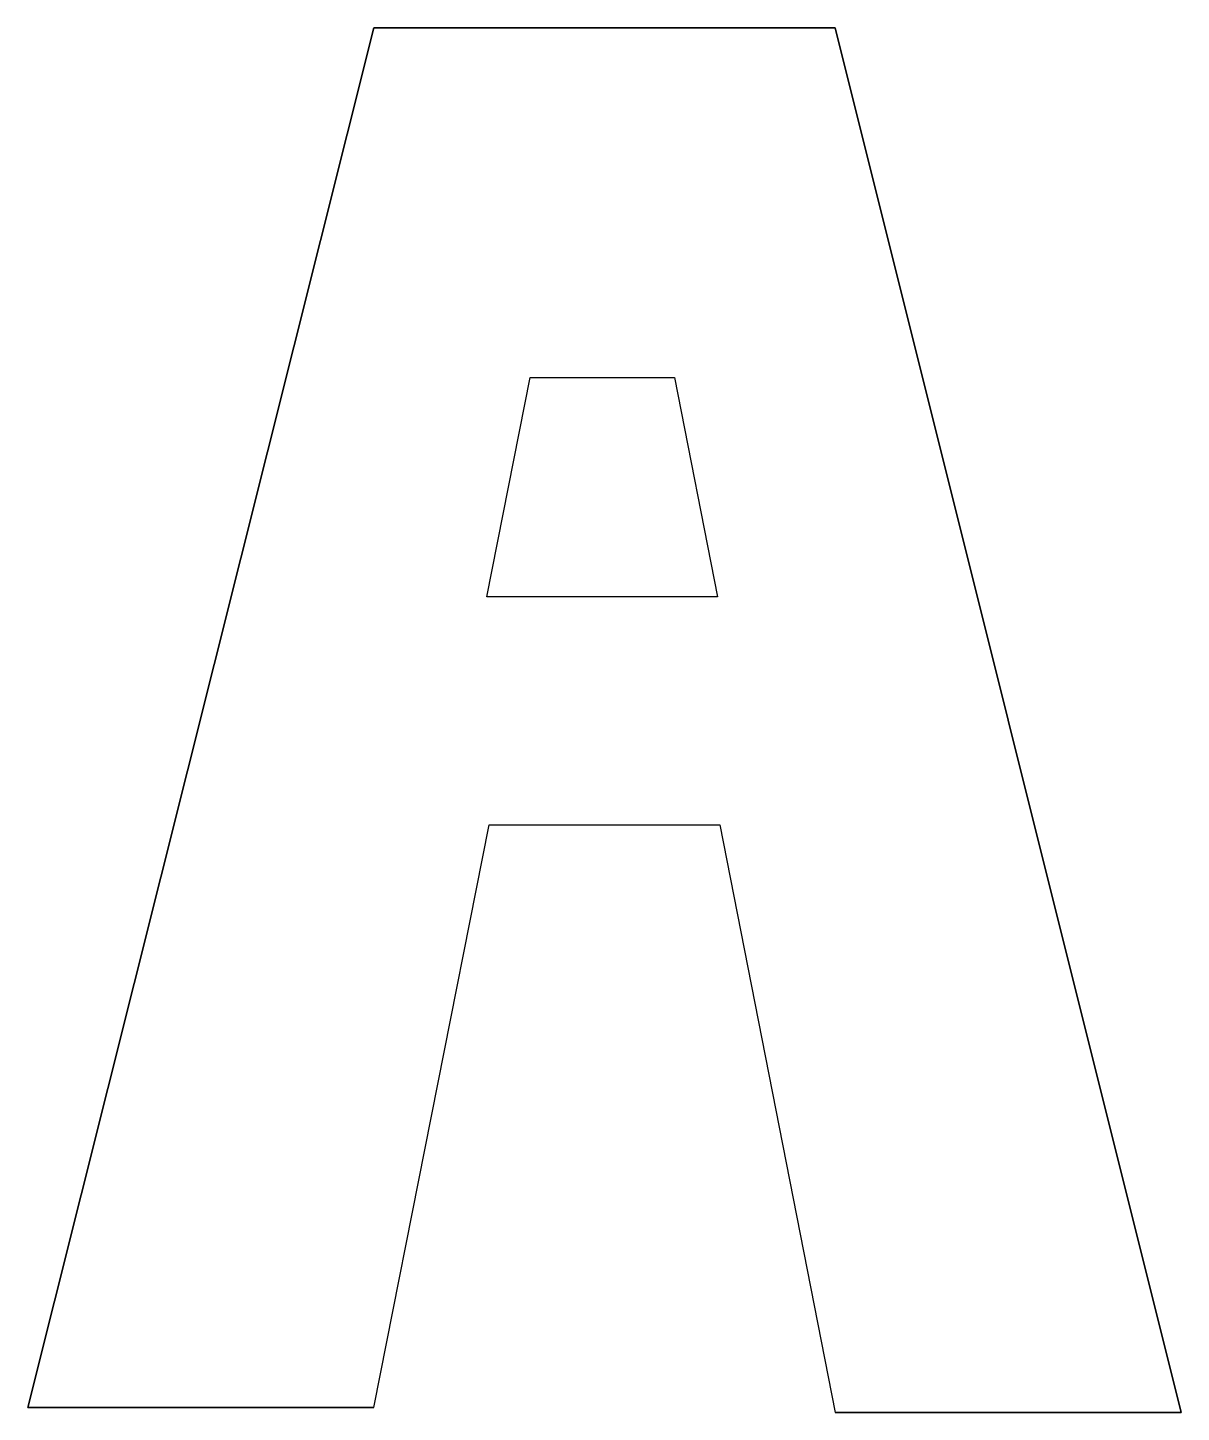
# Model space of a CAD drawing. Header units: inches. Extents: x 0 to 20, y -0.1 to 23.9.
import ezdxf

# ---------------------------------------------------------------- set-up
doc = ezdxf.new("R2010")
doc.units = ezdxf.units.IN
doc.header["$MEASUREMENT"] = 0

msp = doc.modelspace()

# ---------------------------------------------------------------- linework, layer by layer
for points in [[(0, 0), (6, 0), (7.999, 10.1), (11.999, 10.1), (14, -0.083), (20, -0.083), (14, 23.917), (6, 23.917)], [(6, 0), (7.999, 10.1), (11.999, 10.1), (14, -0.083), (20, -0.083), (14, 23.917), (6, 23.917), (0, 0)], [(8.714, 17.853), (11.214, 17.853), (11.961, 14.05), (7.961, 14.05)]]:
    msp.add_lwpolyline(points, close=True)
msp.add_lwpolyline([(6, 0), (0, 0), (6, 23.917), (14, 23.917), (20, -0.083), (14, -0.083)])

doc.saveas('drawing.dxf')
